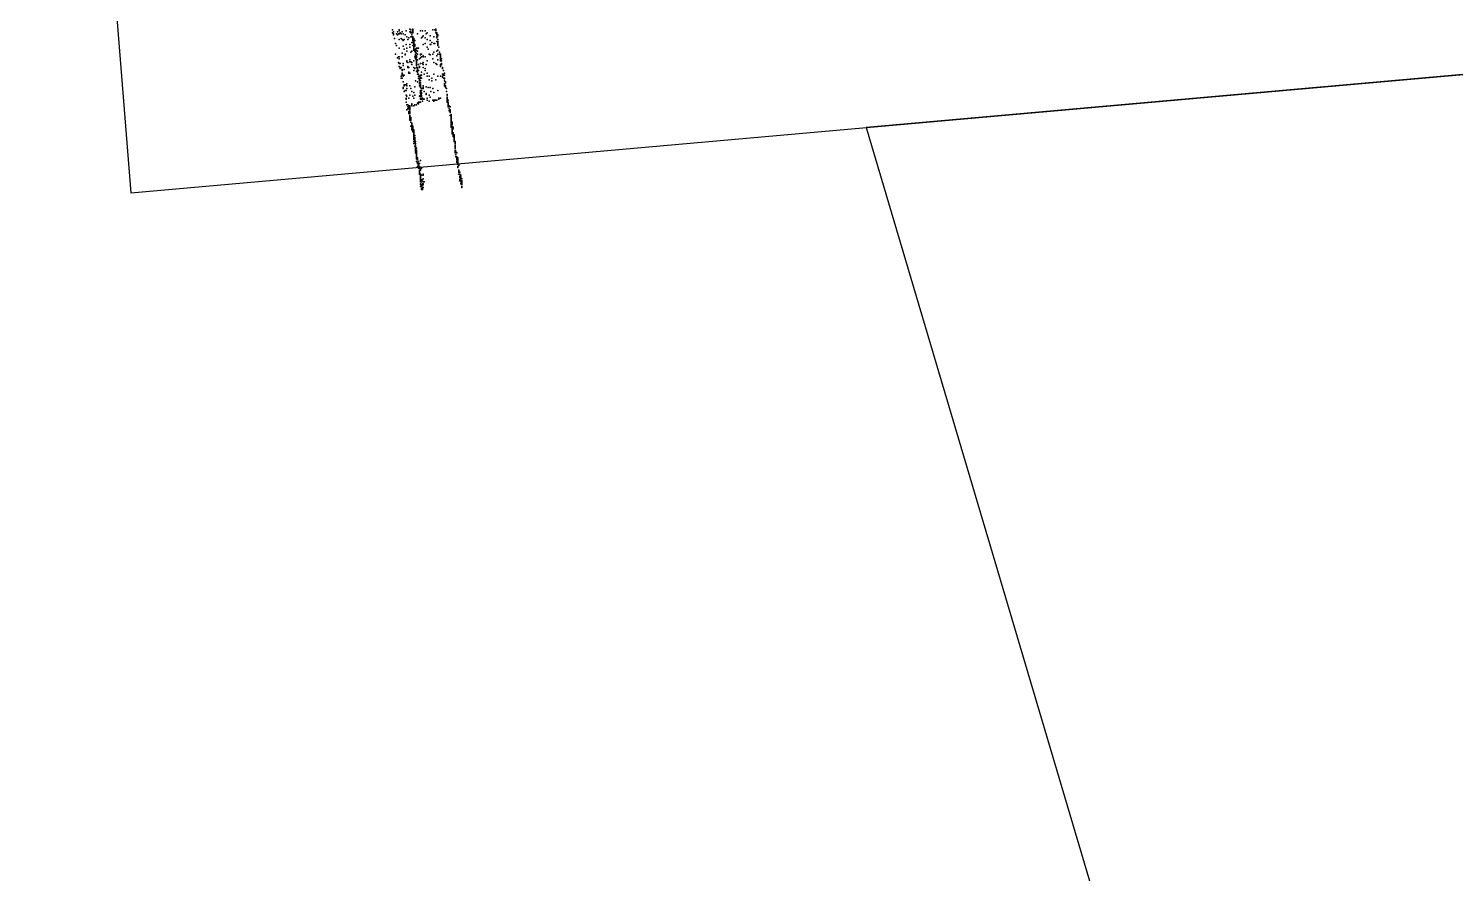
# Model space of a CAD drawing. Header units: metres. Extents: x -48 to 37.9, y -50 to 30.1.
# Drawn here: x 10.09 to 24.96, y -9.93 to -1.14 of the extents above; entities that cross this region are included whole.
import ezdxf

# ---------------------------------------------------------------- set-up
doc = ezdxf.new("R2010")
doc.units = ezdxf.units.M
doc.layers.add('NAVVIS-EMPRISE', color=5, linetype='Continuous')
doc.layers.add('NAVVIS-NUAGE-0', color=8, linetype='Continuous')

msp = doc.modelspace()

# ---------------------------------------------------------------- linework, layer by layer
at = {"layer": 'NAVVIS-EMPRISE'}
for points in [[(10.103, 10.345), (11.16, -2.849), (29.261, -1.24), (28.397, 11.776), (10.103, 10.345)], [(18.817, -2.169), (25.303, -24.031), (-3.254, -32.34), (-1.994, -36.421), (-0.562, -36.143), (0.347, -39.29), (34.675, -29.215), (26.752, -1.463), (18.817, -2.169)]]:
    msp.add_lwpolyline(points, close=True, dxfattribs=at)
at = {"layer": 'NAVVIS-NUAGE-0'}
for p in [(13.886, -1.153), (13.886, -1.183), (13.896, -1.173), (13.936, -1.173), (13.956, -1.153), (13.956, -1.163), (13.966, -1.183), (13.986, -1.173), (14.026, -1.163), (14.066, -1.143), (14.066, -1.173), (14.076, -1.153), (14.076, -1.153), (14.076, -1.173), (14.076, -1.183), (14.086, -1.183), (14.086, -1.183), (14.096, -1.143), (14.096, -1.153), (14.096, -1.163), (14.096, -1.173), (14.096, -1.183), (14.096, -1.183), (14.176, -1.163), (14.176, -1.163), (14.196, -1.163), (14.226, -1.163), (14.246, -1.183), (14.306, -1.153), (14.326, -1.153), (14.336, -1.143), (14.336, -1.143), (14.336, -1.153), (14.336, -1.153), (14.336, -1.163), (14.336, -1.163), (14.336, -1.183), (14.336, -1.183), (14.346, -1.183), (14.346, -1.183), (13.896, -1.193), (13.896, -1.203), (13.906, -1.243), (13.916, -1.293), (13.926, -1.193), (13.926, -1.313), (13.936, -1.203), (13.946, -1.193), (13.956, -1.193), (13.956, -1.253), (13.976, -1.193), (13.976, -1.243), (13.986, -1.253), (13.996, -1.193), (13.996, -1.263), (13.996, -1.323), (14.006, -1.253), (14.016, -1.203), (14.026, -1.303), (14.036, -1.223), (14.036, -1.223), (14.046, -1.253), (14.056, -1.233), (14.066, -1.303), (14.066, -1.303), (14.066, -1.333), (14.076, -1.223), (14.076, -1.223), (14.086, -1.203), (14.086, -1.203), (14.086, -1.223), (14.086, -1.223), (14.086, -1.283), (14.096, -1.223), (14.096, -1.223), (14.096, -1.223), (14.096, -1.233), (14.096, -1.243), (14.096, -1.253), (14.096, -1.253), (14.096, -1.253), (14.096, -1.263), (14.096, -1.283), (14.096, -1.313), (14.106, -1.243), (14.106, -1.253), (14.106, -1.253), (14.106, -1.263), (14.106, -1.263), (14.106, -1.273), (14.106, -1.273), (14.106, -1.273), (14.106, -1.283), (14.106, -1.283), (14.106, -1.293), (14.106, -1.293), (14.106, -1.293), (14.106, -1.303), (14.106, -1.303), (14.106, -1.303), (14.106, -1.323), (14.106, -1.333), (14.106, -1.333), (14.106, -1.333), (14.106, -1.333), (14.106, -1.333), (14.106, -1.333), (14.106, -1.333), (14.106, -1.333), (14.116, -1.263), (14.116, -1.303), (14.116, -1.313), (14.116, -1.323), (14.146, -1.193), (14.186, -1.233), (14.196, -1.223), (14.206, -1.213), (14.206, -1.303), (14.226, -1.233), (14.226, -1.293), (14.236, -1.193), (14.246, -1.253), (14.246, -1.333), (14.276, -1.213), (14.276, -1.263), (14.276, -1.303), (14.286, -1.303), (14.296, -1.283), (14.316, -1.223), (14.316, -1.293), (14.326, -1.293), (14.346, -1.193), (14.346, -1.203), (14.346, -1.223), (14.346, -1.223), (14.346, -1.233), (14.346, -1.233), (14.346, -1.273), (14.356, -1.203), (14.356, -1.213), (14.356, -1.253), (14.356, -1.273), (14.356, -1.283), (14.356, -1.293), (14.356, -1.293), (14.356, -1.303), (14.356, -1.303), (14.356, -1.303), (14.356, -1.313), (14.356, -1.313), (14.366, -1.333), (13.916, -1.403), (13.936, -1.443), (13.946, -1.433), (13.956, -1.343), (13.956, -1.433), (13.956, -1.453), (13.956, -1.453), (13.956, -1.453), (13.986, -1.393), (13.986, -1.433), (13.986, -1.433), (14.006, -1.353), (14.016, -1.403), (14.016, -1.413), (14.036, -1.343), (14.036, -1.373), (14.036, -1.473), (14.036, -1.483), (14.066, -1.463), (14.066, -1.483), (14.076, -1.383), (14.076, -1.483), (14.086, -1.373), (14.106, -1.343), (14.106, -1.353), (14.106, -1.363), (14.106, -1.473), (14.116, -1.363), (14.116, -1.363), (14.116, -1.363), (14.116, -1.363), (14.116, -1.373), (14.116, -1.433), (14.126, -1.353), (14.126, -1.373), (14.126, -1.383), (14.126, -1.383), (14.126, -1.403), (14.126, -1.403), (14.126, -1.413), (14.126, -1.423), (14.126, -1.423), (14.126, -1.433), (14.126, -1.433), (14.126, -1.433), (14.126, -1.433), (14.126, -1.443), (14.126, -1.443), (14.126, -1.453), (14.136, -1.343), (14.136, -1.363), (14.136, -1.393), (14.136, -1.423), (14.136, -1.433), (14.136, -1.433), (14.136, -1.443), (14.136, -1.443), (14.136, -1.443), (14.136, -1.463), (14.136, -1.473), (14.136, -1.473), (14.136, -1.473), (14.136, -1.483), (14.136, -1.483), (14.146, -1.343), (14.146, -1.373), (14.146, -1.403), (14.146, -1.463), (14.156, -1.343), (14.166, -1.453), (14.176, -1.403), (14.176, -1.403), (14.176, -1.413), (14.176, -1.443), (14.186, -1.403), (14.186, -1.433), (14.186, -1.433), (14.206, -1.423), (14.206, -1.433), (14.226, -1.433), (14.246, -1.473), (14.256, -1.353), (14.266, -1.403), (14.266, -1.403), (14.276, -1.413), (14.306, -1.403), (14.306, -1.453), (14.316, -1.383), (14.346, -1.373), (14.346, -1.423), (14.356, -1.363), (14.356, -1.403), (14.356, -1.463), (14.376, -1.383), (14.376, -1.383), (14.376, -1.383), (14.376, -1.403), (14.386, -1.403), (14.386, -1.413), (14.386, -1.423), (14.386, -1.423), (14.386, -1.433), (14.386, -1.433), (14.386, -1.433), (14.386, -1.443), (14.386, -1.443), (14.386, -1.453), (14.386, -1.463), (14.386, -1.473), (14.386, -1.473), (14.396, -1.453), (14.396, -1.473), (14.396, -1.473), (14.396, -1.473), (13.946, -1.493), (13.956, -1.503), (13.956, -1.533), (13.966, -1.503), (13.966, -1.543), (13.966, -1.553), (13.976, -1.543), (13.976, -1.633), (13.986, -1.563), (13.986, -1.563), (13.986, -1.563), (13.986, -1.573), (13.986, -1.603), (13.986, -1.603), (13.986, -1.613), (13.986, -1.613), (13.986, -1.623), (13.996, -1.503), (13.996, -1.523), (13.996, -1.623), (13.996, -1.633), (14.006, -1.563), (14.006, -1.623), (14.046, -1.493), (14.046, -1.533), (14.046, -1.543), (14.056, -1.543), (14.056, -1.593), (14.056, -1.603), (14.066, -1.603), (14.086, -1.493), (14.086, -1.513), (14.106, -1.543), (14.106, -1.573), (14.106, -1.573), (14.116, -1.553), (14.136, -1.493), (14.136, -1.503), (14.136, -1.503), (14.136, -1.503), (14.136, -1.513), (14.136, -1.513), (14.136, -1.523), (14.136, -1.523), (14.136, -1.543), (14.136, -1.543), (14.136, -1.583), (14.136, -1.583), (14.136, -1.583), (14.146, -1.543), (14.146, -1.543), (14.146, -1.553), (14.146, -1.563), (14.146, -1.583), (14.146, -1.583), (14.146, -1.593), (14.146, -1.613), (14.156, -1.513), (14.156, -1.573), (14.156, -1.573), (14.156, -1.613), (14.156, -1.633), (14.166, -1.533), (14.166, -1.543), (14.166, -1.633), (14.166, -1.633), (14.166, -1.633), (14.176, -1.503), (14.176, -1.623), (14.186, -1.593), (14.186, -1.623), (14.196, -1.503), (14.206, -1.493), (14.206, -1.513), (14.206, -1.543), (14.216, -1.613), (14.226, -1.553), (14.226, -1.573), (14.236, -1.513), (14.246, -1.603), (14.246, -1.633), (14.266, -1.633), (14.316, -1.493), (14.316, -1.613), (14.336, -1.503), (14.346, -1.513), (14.356, -1.633), (14.386, -1.513), (14.386, -1.523), (14.386, -1.533), (14.386, -1.633), (14.396, -1.503), (14.396, -1.513), (14.406, -1.543), (14.406, -1.543), (14.406, -1.553), (14.406, -1.553), (14.406, -1.553), (14.406, -1.553), (14.406, -1.613), (14.406, -1.633), (14.416, -1.573), (14.416, -1.573), (14.416, -1.573), (14.416, -1.573), (14.416, -1.613), (14.416, -1.623), (14.426, -1.603), (14.426, -1.623), (13.976, -1.653), (13.986, -1.653), (13.996, -1.693), (13.996, -1.753), (13.996, -1.763), (14.006, -1.723), (14.006, -1.733), (14.016, -1.723), (14.016, -1.783), (14.026, -1.723), (14.026, -1.783), (14.036, -1.713), (14.036, -1.733), (14.036, -1.763), (14.066, -1.733), (14.076, -1.763), (14.116, -1.743), (14.126, -1.683), (14.146, -1.693), (14.156, -1.653), (14.166, -1.653), (14.166, -1.663), (14.166, -1.673), (14.166, -1.673), (14.166, -1.673), (14.166, -1.683), (14.166, -1.683), (14.166, -1.683), (14.166, -1.703), (14.166, -1.713), (14.166, -1.733), (14.176, -1.643), (14.176, -1.653), (14.176, -1.683), (14.176, -1.683), (14.176, -1.683), (14.176, -1.703), (14.176, -1.723), (14.176, -1.723), (14.176, -1.723), (14.176, -1.733), (14.176, -1.743), (14.176, -1.753), (14.176, -1.783), (14.186, -1.653), (14.186, -1.763), (14.186, -1.783), (14.186, -1.783), (14.196, -1.763), (14.206, -1.733), (14.206, -1.753), (14.206, -1.763), (14.236, -1.743), (14.256, -1.753), (14.256, -1.753), (14.266, -1.673), (14.276, -1.753), (14.296, -1.653), (14.296, -1.683), (14.306, -1.763), (14.336, -1.673), (14.356, -1.783), (14.406, -1.643), (14.416, -1.653), (14.426, -1.653), (14.426, -1.653), (14.426, -1.663), (14.426, -1.663), (14.426, -1.683), (14.426, -1.713), (14.426, -1.723), (14.426, -1.723), (14.426, -1.733), (14.436, -1.693), (14.436, -1.703), (14.436, -1.733), (14.436, -1.733), (14.436, -1.733), (14.436, -1.743), (14.436, -1.753), (14.446, -1.763), (14.006, -1.793), (14.026, -1.833), (14.026, -1.863), (14.026, -1.863), (14.026, -1.873), (14.026, -1.903), (14.036, -1.843), (14.056, -1.863), (14.066, -1.833), (14.086, -1.793), (14.086, -1.923), (14.096, -1.843), (14.106, -1.803), (14.106, -1.863), (14.116, -1.833), (14.146, -1.913), (14.156, -1.903), (14.156, -1.923), (14.166, -1.843), (14.166, -1.903), (14.176, -1.793), (14.176, -1.793), (14.176, -1.793), (14.176, -1.803), (14.176, -1.813), (14.176, -1.833), (14.176, -1.833), (14.176, -1.843), (14.176, -1.863), (14.176, -1.873), (14.176, -1.903), (14.176, -1.903), (14.176, -1.903), (14.186, -1.803), (14.186, -1.813), (14.186, -1.813), (14.186, -1.833), (14.186, -1.843), (14.186, -1.863), (14.186, -1.863), (14.186, -1.873), (14.196, -1.863), (14.196, -1.893), (14.206, -1.873), (14.206, -1.873), (14.216, -1.793), (14.216, -1.873), (14.236, -1.813), (14.236, -1.823), (14.246, -1.863), (14.246, -1.883), (14.246, -1.883), (14.266, -1.833), (14.266, -1.893), (14.276, -1.853), (14.286, -1.793), (14.306, -1.883), (14.316, -1.803), (14.316, -1.883), (14.316, -1.893), (14.326, -1.883), (14.336, -1.883), (14.346, -1.883), (14.366, -1.863), (14.366, -1.873), (14.386, -1.863), (14.386, -1.863), (14.446, -1.793), (14.456, -1.823), (14.456, -1.833), (14.456, -1.833), (14.456, -1.853), (14.456, -1.863), (14.456, -1.873), (14.456, -1.873), (14.456, -1.883), (14.456, -1.883), (14.456, -1.883), (14.456, -1.893), (14.456, -1.903), (14.456, -1.903), (14.466, -1.883), (14.466, -1.903), (14.466, -1.903), (14.466, -1.913), (14.466, -1.923), (14.466, -1.923), (14.466, -1.923), (14.036, -1.933), (14.036, -1.933), (14.036, -1.983), (14.046, -1.933), (14.046, -1.953), (14.046, -1.973), (14.046, -1.973), (14.056, -1.943), (14.056, -1.963), (14.056, -1.973), (14.056, -1.973), (14.056, -2.003), (14.056, -2.013), (14.056, -2.023), (14.066, -1.943), (14.066, -1.943), (14.066, -1.943), (14.066, -1.943), (14.066, -1.953), (14.066, -1.953), (14.066, -1.963), (14.066, -1.973), (14.066, -1.973), (14.066, -1.973), (14.066, -1.973), (14.066, -1.983), (14.066, -1.983), (14.066, -2.003), (14.066, -2.003), (14.066, -2.003), (14.066, -2.003), (14.066, -2.013), (14.066, -2.013), (14.066, -2.023), (14.066, -2.043), (14.066, -2.043), (14.066, -2.043), (14.066, -2.053), (14.066, -2.063), (14.066, -2.063), (14.066, -2.073), (14.066, -2.073), (14.066, -2.073), (14.066, -2.073), (14.076, -2.063), (14.076, -2.063), (14.076, -2.073), (14.076, -2.073), (14.076, -2.073), (14.086, -1.933), (14.086, -1.943), (14.106, -1.943), (14.116, -1.933), (14.136, -1.933), (14.466, -1.933), (14.466, -1.933), (14.466, -1.933), (14.466, -1.943), (14.466, -1.953), (14.476, -1.943), (14.476, -1.943), (14.476, -1.953), (14.476, -1.953), (14.476, -1.973), (14.476, -1.973), (14.476, -1.973), (14.476, -1.993), (14.476, -1.993), (14.486, -1.953), (14.486, -1.983), (14.486, -1.993), (14.486, -1.993), (14.486, -1.993), (14.486, -2.003), (14.486, -2.003), (14.486, -2.003), (14.486, -2.013), (14.486, -2.043), (14.486, -2.043), (14.496, -2.033), (14.496, -2.043), (14.496, -2.043), (14.496, -2.043), (14.496, -2.053), (14.496, -2.053), (14.496, -2.053), (14.496, -2.063), (14.496, -2.063), (14.496, -2.063), (14.496, -2.073), (14.066, -2.083), (14.066, -2.083), (14.066, -2.093), (14.066, -2.093), (14.076, -2.083), (14.076, -2.083), (14.076, -2.093), (14.076, -2.113), (14.076, -2.113), (14.076, -2.153), (14.086, -2.123), (14.086, -2.133), (14.086, -2.133), (14.086, -2.133), (14.086, -2.133), (14.086, -2.143), (14.086, -2.153), (14.086, -2.153), (14.086, -2.163), (14.086, -2.183), (14.086, -2.193), (14.096, -2.153), (14.096, -2.163), (14.096, -2.163), (14.096, -2.173), (14.096, -2.183), (14.096, -2.183), (14.096, -2.183), (14.096, -2.183), (14.096, -2.183), (14.096, -2.203), (14.096, -2.203), (14.096, -2.213), (14.106, -2.193), (14.106, -2.193), (14.106, -2.193), (14.106, -2.203), (14.106, -2.203), (14.106, -2.213), (14.106, -2.213), (14.106, -2.213), (14.106, -2.213), (14.106, -2.213), (14.106, -2.223), (14.106, -2.223), (14.496, -2.083), (14.496, -2.083), (14.496, -2.083), (14.496, -2.083), (14.496, -2.083), (14.496, -2.093), (14.496, -2.093), (14.496, -2.093), (14.496, -2.093), (14.496, -2.093), (14.496, -2.103), (14.496, -2.103), (14.496, -2.103), (14.496, -2.113), (14.496, -2.123), (14.496, -2.123), (14.496, -2.133), (14.496, -2.133), (14.496, -2.143), (14.496, -2.153), (14.496, -2.163), (14.496, -2.163), (14.496, -2.163), (14.506, -2.113), (14.506, -2.123), (14.506, -2.133), (14.506, -2.153), (14.506, -2.153), (14.506, -2.153), (14.506, -2.163), (14.506, -2.173), (14.506, -2.173), (14.506, -2.183), (14.506, -2.193), (14.506, -2.203), (14.506, -2.213), (14.506, -2.213), (14.506, -2.213), (14.506, -2.223), (14.506, -2.223), (14.516, -2.163), (14.516, -2.183), (14.516, -2.223), (14.106, -2.233), (14.106, -2.243), (14.106, -2.243), (14.106, -2.243), (14.106, -2.243), (14.106, -2.243), (14.106, -2.253), (14.106, -2.253), (14.106, -2.253), (14.106, -2.253), (14.106, -2.263), (14.106, -2.263), (14.106, -2.273), (14.106, -2.273), (14.106, -2.273), (14.106, -2.273), (14.106, -2.283), (14.106, -2.293), (14.106, -2.293), (14.106, -2.313), (14.106, -2.333), (14.106, -2.333), (14.116, -2.253), (14.116, -2.273), (14.116, -2.283), (14.116, -2.293), (14.116, -2.293), (14.116, -2.303), (14.116, -2.313), (14.116, -2.323), (14.116, -2.323), (14.116, -2.333), (14.116, -2.333), (14.116, -2.333), (14.116, -2.363), (14.116, -2.363), (14.126, -2.313), (14.126, -2.333), (14.126, -2.333), (14.126, -2.333), (14.126, -2.353), (14.126, -2.363), (14.126, -2.363), (14.126, -2.363), (14.126, -2.363), (14.126, -2.373), (14.126, -2.373), (14.126, -2.373), (14.506, -2.233), (14.506, -2.233), (14.516, -2.233), (14.516, -2.243), (14.516, -2.253), (14.516, -2.253), (14.516, -2.263), (14.516, -2.263), (14.516, -2.263), (14.516, -2.263), (14.526, -2.243), (14.526, -2.243), (14.526, -2.243), (14.526, -2.253), (14.526, -2.263), (14.526, -2.263), (14.526, -2.273), (14.526, -2.273), (14.526, -2.283), (14.526, -2.283), (14.526, -2.283), (14.526, -2.293), (14.526, -2.293), (14.526, -2.293), (14.526, -2.293), (14.526, -2.303), (14.526, -2.303), (14.526, -2.303), (14.526, -2.313), (14.536, -2.313), (14.536, -2.313), (14.536, -2.313), (14.536, -2.323), (14.536, -2.323), (14.536, -2.333), (14.536, -2.333), (14.536, -2.333), (14.536, -2.333), (14.536, -2.353), (14.536, -2.353), (14.536, -2.353), (14.536, -2.363), (14.536, -2.363), (14.536, -2.363), (14.536, -2.373), (14.536, -2.373), (14.536, -2.373), (14.536, -2.373), (14.126, -2.383), (14.126, -2.393), (14.126, -2.393), (14.126, -2.403), (14.126, -2.403), (14.126, -2.403), (14.126, -2.403), (14.126, -2.403), (14.126, -2.403), (14.126, -2.413), (14.126, -2.433), (14.126, -2.433), (14.136, -2.383), (14.136, -2.403), (14.136, -2.403), (14.136, -2.413), (14.136, -2.413), (14.136, -2.423), (14.136, -2.433), (14.136, -2.433), (14.136, -2.433), (14.136, -2.443), (14.136, -2.443), (14.136, -2.443), (14.136, -2.453), (14.136, -2.453), (14.136, -2.453), (14.136, -2.453), (14.136, -2.453), (14.136, -2.453), (14.136, -2.453), (14.136, -2.453), (14.136, -2.453), (14.136, -2.463), (14.136, -2.473), (14.136, -2.473), (14.136, -2.473), (14.136, -2.473), (14.136, -2.473), (14.136, -2.483), (14.136, -2.493), (14.136, -2.523), (14.146, -2.483), (14.146, -2.493), (14.146, -2.503), (14.146, -2.503), (14.146, -2.503), (14.156, -2.523), (14.176, -2.513), (14.536, -2.383), (14.536, -2.383), (14.536, -2.383), (14.536, -2.383), (14.536, -2.403), (14.536, -2.403), (14.536, -2.403), (14.536, -2.413), (14.536, -2.413), (14.536, -2.423), (14.536, -2.433), (14.546, -2.413), (14.546, -2.413), (14.546, -2.413), (14.546, -2.433), (14.546, -2.433), (14.546, -2.453), (14.546, -2.473), (14.546, -2.473), (14.556, -2.433), (14.556, -2.433), (14.556, -2.473), (14.556, -2.473), (14.556, -2.483), (14.556, -2.493), (14.556, -2.493), (14.556, -2.503), (14.556, -2.523), (14.566, -2.483), (14.566, -2.493), (14.566, -2.503), (14.566, -2.503), (14.566, -2.513), (14.566, -2.513), (14.566, -2.523), (14.566, -2.523), (14.566, -2.523), (14.566, -2.523), (14.146, -2.533), (14.146, -2.533), (14.146, -2.543), (14.146, -2.543), (14.146, -2.543), (14.146, -2.573), (14.156, -2.543), (14.156, -2.553), (14.156, -2.563), (14.156, -2.563), (14.156, -2.583), (14.156, -2.593), (14.156, -2.593), (14.166, -2.543), (14.166, -2.573), (14.166, -2.583), (14.166, -2.593), (14.166, -2.613), (14.166, -2.613), (14.166, -2.623), (14.166, -2.633), (14.166, -2.633), (14.166, -2.633), (14.166, -2.643), (14.166, -2.643), (14.166, -2.653), (14.166, -2.653), (14.176, -2.603), (14.176, -2.613), (14.176, -2.653), (14.176, -2.653), (14.176, -2.653), (14.176, -2.653), (14.176, -2.653), (14.176, -2.663), (14.176, -2.673), (14.176, -2.673), (14.186, -2.593), (14.186, -2.663), (14.206, -2.653), (14.206, -2.663), (14.556, -2.533), (14.566, -2.533), (14.566, -2.543), (14.566, -2.543), (14.566, -2.553), (14.566, -2.573), (14.566, -2.573), (14.566, -2.573), (14.566, -2.583), (14.566, -2.583), (14.576, -2.553), (14.576, -2.563), (14.576, -2.613), (14.576, -2.613), (14.576, -2.613), (14.576, -2.623), (14.576, -2.633), (14.576, -2.653), (14.576, -2.653), (14.586, -2.633), (14.586, -2.633), (14.586, -2.653), (14.586, -2.653), (14.586, -2.673), (14.586, -2.673), (14.596, -2.663), (14.176, -2.683), (14.176, -2.683), (14.176, -2.693), (14.176, -2.693), (14.176, -2.693), (14.176, -2.693), (14.176, -2.703), (14.176, -2.703), (14.176, -2.703), (14.176, -2.703), (14.176, -2.713), (14.176, -2.723), (14.176, -2.733), (14.176, -2.753), (14.176, -2.763), (14.176, -2.783), (14.186, -2.713), (14.186, -2.723), (14.186, -2.723), (14.186, -2.733), (14.186, -2.763), (14.186, -2.773), (14.186, -2.773), (14.186, -2.783), (14.186, -2.803), (14.186, -2.813), (14.196, -2.713), (14.196, -2.753), (14.196, -2.753), (14.196, -2.763), (14.196, -2.773), (14.196, -2.793), (14.196, -2.803), (14.196, -2.803), (14.196, -2.813), (14.196, -2.813), (14.206, -2.703), (14.206, -2.733), (14.206, -2.753), (14.206, -2.763), (14.206, -2.793), (14.206, -2.793), (14.216, -2.733), (14.586, -2.683), (14.586, -2.683), (14.586, -2.683), (14.586, -2.683), (14.586, -2.693), (14.586, -2.713), (14.586, -2.723), (14.596, -2.683), (14.596, -2.683), (14.596, -2.683), (14.596, -2.683), (14.596, -2.693), (14.596, -2.693), (14.596, -2.703), (14.596, -2.703), (14.596, -2.723), (14.596, -2.723), (14.596, -2.723), (14.596, -2.723), (14.596, -2.733), (14.596, -2.753), (14.596, -2.753), (14.596, -2.753), (14.596, -2.753), (14.606, -2.703), (14.606, -2.703), (14.606, -2.723), (14.606, -2.733), (14.606, -2.743), (14.606, -2.753), (14.606, -2.763), (14.606, -2.763), (14.606, -2.763), (14.606, -2.783), (14.606, -2.783), (14.606, -2.783), (14.606, -2.783), (14.606, -2.793)]:
    msp.add_point(p, dxfattribs=at)

doc.saveas('drawing.dxf')
